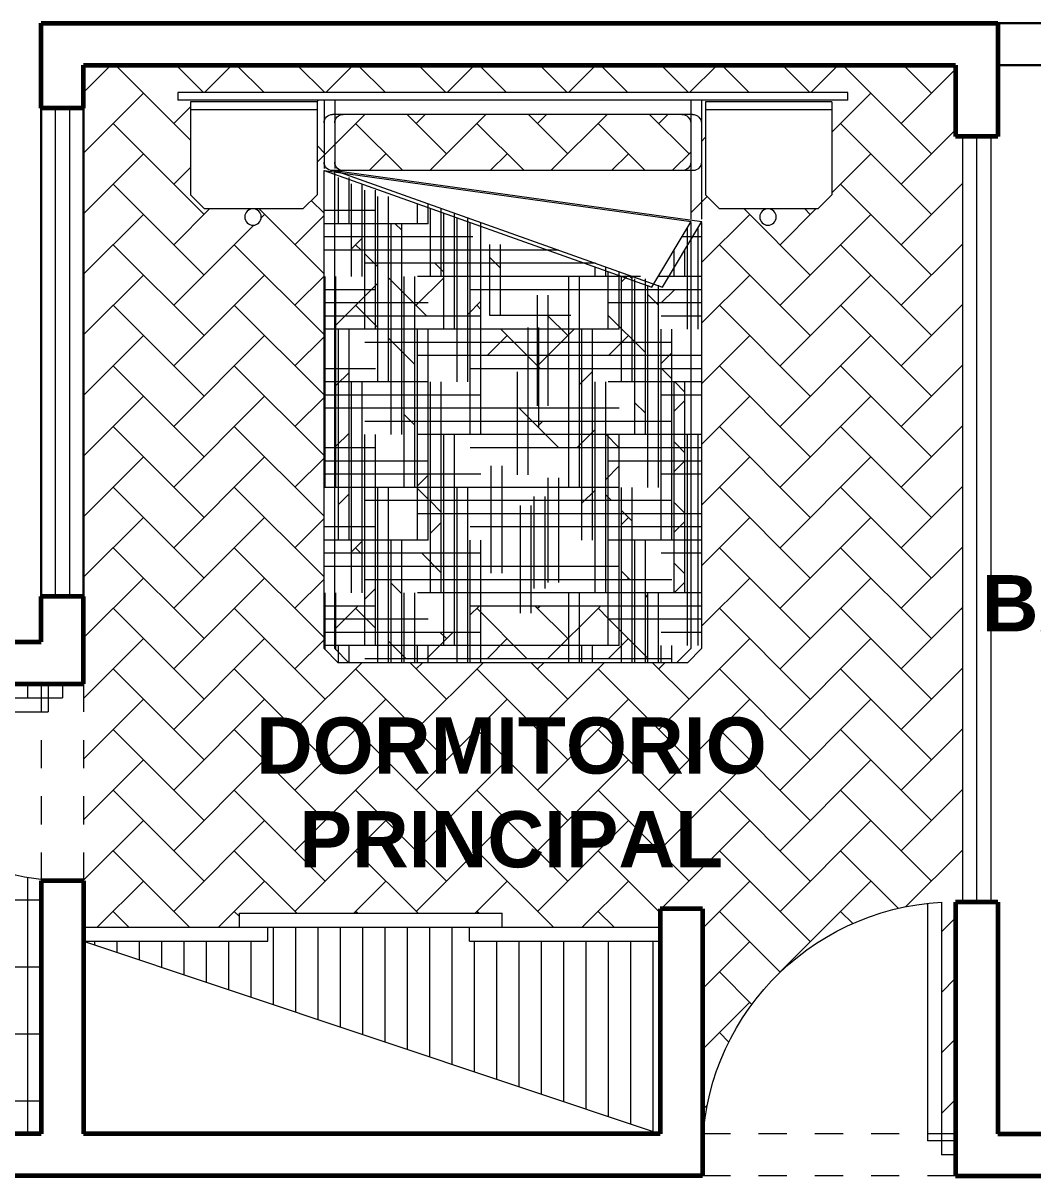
# Model space of a CAD drawing. Header units: millimetres. Extents: x 287 to 445, y 520 to 576.
# Drawn here: x 417.364 to 420.954, y 570.426 to 574.526 of the extents above; entities that cross this region are included whole.
import ezdxf

# ---------------------------------------------------------------- set-up
doc = ezdxf.new("R2010")
doc.units = ezdxf.units.MM
doc.header["$LTSCALE"] = 0.015
doc.linetypes.add('DASHED2', pattern=[9.525, 6.35, -3.175])
for name, color, linetype, lineweight in [('Muebles', 11, 'Continuous', 20), ('Muros', 41, 'Continuous', 60), ('Muros Bajos', 20, 'Continuous', 30), ('Proyecciones', 46, 'Continuous', 0), ('Puertas', 31, 'Continuous', 20), ('Texto', 133, 'Continuous', 20), ('Texturas', 38, 'Continuous', 0), ('Ventanas', 130, 'Continuous', 20)]:
    doc.layers.add(name, color=color, linetype=linetype, lineweight=lineweight)

# ---------------------------------------------------------------- blocks, each defined once
blk = doc.blocks.new('P02')
at = {"layer": 'Proyecciones', "linetype": 'DASHED2'}
for p, q in [((454.1652, 543.0906), (454.8652, 543.0906)), ((454.1652, 542.9406), (454.8652, 542.9406))]:
    blk.add_line(p, q, dxfattribs=at)
at = {"layer": 'Puertas'}
for p, q in [((454.2152, 543.7138), (454.2152, 543.0156)), ((454.2652, 543.7084), (454.2652, 543.0656)), ((454.1652, 543.0656), (454.2652, 543.0656)), ((454.1652, 543.0156), (454.2152, 543.0156))]:
    blk.add_line(p, q, dxfattribs=at)
blk.add_arc((454.1652, 543.0156), 0.7, 0, 85.904, dxfattribs=at)
blk = doc.blocks.new('p04')
at = {"layer": 'Proyecciones', "linetype": 'DASHED2'}
for p, q in [((451.0947, 543.0787), (451.9947, 543.0787)), ((451.0947, 542.9287), (451.9947, 542.9287))]:
    blk.add_line(p, q, dxfattribs=at)
at = {"layer": 'Puertas'}
for p, q in [((451.1447, 543.9023), (451.1447, 543.0037)), ((451.1947, 543.8981), (451.1947, 543.0537)), ((451.0947, 543.0537), (451.1947, 543.0537)), ((451.0947, 543.0037), (451.1447, 543.0037))]:
    blk.add_line(p, q, dxfattribs=at)
blk.add_arc((451.0947, 543.0037), 0.9, 0, 86.8153, dxfattribs=at)
blk = doc.blocks.new('cama2plazas')
at = {"layer": 'Muebles'}
for p, q in [((428.4689, 543.0125), (428.4962, 543.0125)), ((428.4689, 540.669), (428.4689, 543.0125)), ((428.4689, 540.669), (428.4689, 543.0125)), ((428.4689, 543.0125), (428.4962, 543.0125)), ((428.4962, 540.669), (428.4962, 543.0125)), ((428.4962, 540.669), (428.4962, 543.0125)), ((428.4689, 540.631), (428.4689, 542.9744)), ((428.4689, 540.631), (428.4689, 542.9744)), ((428.4962, 540.631), (428.4962, 542.9744)), ((428.4962, 540.631), (428.4962, 542.9744)), ((428.5019, 542.5181), (428.5019, 542.9681)), ((428.5019, 542.9681), (428.8319, 542.9681)), ((428.5019, 542.9681), (428.8319, 542.9681)), ((428.5019, 542.5181), (428.5019, 542.9681)), ((428.5297, 542.5181), (428.5297, 542.9681)), ((428.5297, 542.5181), (428.5297, 542.9681)), ((428.8819, 542.9181), (428.8319, 542.9681)), ((428.8819, 542.9181), (428.8319, 542.9681)), ((428.8819, 542.5681), (428.8819, 542.9181)), ((428.8819, 542.5681), (428.8819, 542.9181)), ((428.8319, 542.5181), (428.8819, 542.5681)), ((428.8319, 542.5181), (428.8819, 542.5681)), ((428.5019, 542.5181), (428.8319, 542.5181)), ((428.5019, 542.5181), (428.8319, 542.5181)), ((428.4962, 542.4931), (428.7388, 542.4931)), ((428.4962, 542.4931), (428.7388, 542.4931)), ((428.5762, 542.4931), (428.7162, 542.4931)), ((428.5762, 542.4931), (428.7162, 542.4931)), ((428.7462, 542.4931), (429.1606, 541.3278)), ((430.4462, 542.4931), (428.7462, 542.4931)), ((428.7462, 542.4931), (428.9275, 541.188)), ((428.7462, 542.4931), (428.9275, 541.188)), ((430.4462, 542.4931), (428.7462, 542.4931)), ((428.7462, 542.4931), (429.1606, 541.3278)), ((428.7477, 542.4899), (428.7477, 542.4931)), ((428.7477, 542.4899), (428.7477, 542.4931)), ((428.8884, 542.3486), (428.8884, 542.4931)), ((428.8884, 542.3486), (428.8884, 542.4931)), ((428.9352, 542.1611), (428.9352, 542.4931)), ((428.9352, 542.1611), (428.9352, 542.4931)), ((428.9821, 542.0024), (428.9821, 542.4931)), ((428.9821, 542.0024), (428.9821, 542.4931)), ((429.029, 541.6978), (429.029, 542.4931)), ((429.029, 541.6978), (429.029, 542.4931)), ((429.8727, 542.4892), (429.1227, 542.4892)), ((429.8727, 542.4892), (429.1227, 542.4892)), ((429.1696, 542.3486), (429.1696, 542.4931)), ((429.1696, 542.3486), (429.1696, 542.4931)), ((429.2165, 542.1611), (429.2165, 542.4931)), ((429.2165, 542.1611), (429.2165, 542.4931)), ((429.2634, 541.9736), (429.2634, 542.4931)), ((429.2634, 541.9736), (429.2634, 542.4931)), ((429.3102, 541.4827), (429.3102, 542.4931)), ((429.3102, 541.4827), (429.3102, 542.4931)), ((429.4509, 542.3486), (429.4509, 542.4931)), ((429.4509, 542.3486), (429.4509, 542.4931)), ((429.4977, 542.1611), (429.4977, 542.4931)), ((429.4977, 542.1611), (429.4977, 542.4931)), ((429.5446, 541.9736), (429.5446, 542.4931)), ((429.5446, 541.9736), (429.5446, 542.4931)), ((429.5915, 541.4827), (429.5915, 542.4931)), ((429.5915, 541.4827), (429.5915, 542.4931)), ((429.7321, 542.3486), (429.7321, 542.4931)), ((429.7321, 542.3486), (429.7321, 542.4931)), ((429.779, 542.1611), (429.779, 542.4931)), ((429.779, 542.1611), (429.779, 542.4931)), ((429.8259, 541.9736), (429.8259, 542.4931)), ((429.8259, 541.9736), (429.8259, 542.4931)), ((429.8727, 541.4827), (429.8727, 542.4931)), ((429.8727, 541.4827), (429.8727, 542.4931)), ((430.0134, 542.3486), (430.0134, 542.4931)), ((430.0134, 542.3486), (430.0134, 542.4931)), ((430.0602, 542.1611), (430.0602, 542.4931)), ((430.0602, 542.1611), (430.0602, 542.4931)), ((430.1071, 541.9736), (430.1071, 542.4931)), ((430.1071, 541.9736), (430.1071, 542.4931)), ((430.154, 541.4827), (430.154, 542.4931)), ((430.154, 541.4827), (430.154, 542.4931)), ((430.4501, 542.4892), (430.2477, 542.4892)), ((430.4501, 542.4892), (430.2477, 542.4892)), ((430.2946, 542.3486), (430.2946, 542.4931)), ((430.2946, 542.3486), (430.2946, 542.4931)), ((430.3415, 542.1611), (430.3415, 542.4931)), ((430.3415, 542.1611), (430.3415, 542.4931)), ((430.3884, 541.9736), (430.3884, 542.4931)), ((430.3884, 541.9736), (430.3884, 542.4931)), ((430.4352, 541.4827), (430.4352, 542.4931)), ((430.4352, 541.4827), (430.4352, 542.4931)), ((430.4962, 542.4431), (430.4462, 542.4931)), ((430.4962, 542.4431), (430.4462, 542.4931)), ((428.4962, 542.455), (428.7388, 542.455)), ((428.4962, 542.455), (428.7388, 542.455)), ((428.5462, 541.2217), (428.5462, 542.4633)), ((428.5462, 541.2217), (428.5462, 542.4633)), ((428.5762, 542.455), (428.7162, 542.455)), ((428.5762, 542.455), (428.7162, 542.455)), ((428.7462, 541.2197), (428.7462, 542.4631)), ((428.7462, 541.2197), (428.7462, 542.4631)), ((428.7462, 542.455), (429.1606, 541.2898)), ((430.4462, 542.455), (428.7462, 542.455)), ((428.7462, 542.455), (428.9275, 541.15)), ((428.7462, 542.455), (428.9275, 541.15)), ((430.4462, 542.455), (428.7462, 542.455)), ((428.7462, 542.455), (429.1606, 541.2898)), ((428.7477, 542.4519), (428.7477, 542.455)), ((428.7477, 542.4519), (428.7477, 542.455)), ((428.9352, 542.4423), (428.7706, 542.4423)), ((428.9352, 542.4423), (428.7706, 542.4423)), ((428.8884, 542.3105), (428.8884, 542.455)), ((428.8884, 542.3105), (428.8884, 542.455)), ((428.9352, 542.123), (428.9352, 542.455)), ((428.9352, 542.123), (428.9352, 542.455)), ((428.9821, 541.9644), (428.9821, 542.455)), ((428.9821, 541.9644), (428.9821, 542.455)), ((429.029, 541.6598), (429.029, 542.455)), ((429.029, 541.6598), (429.029, 542.455)), ((429.8727, 542.4512), (429.1227, 542.4512)), ((429.8727, 542.4512), (429.1227, 542.4512)), ((429.1696, 542.3105), (429.1696, 542.455)), ((429.1696, 542.3105), (429.1696, 542.455)), ((429.2165, 542.123), (429.2165, 542.455)), ((429.2165, 542.123), (429.2165, 542.455)), ((429.2634, 541.9355), (429.2634, 542.455)), ((429.2634, 541.9355), (429.2634, 542.455)), ((429.3102, 541.4446), (429.3102, 542.455)), ((429.3102, 541.4446), (429.3102, 542.455)), ((430.0602, 542.4423), (429.3102, 542.4423)), ((430.0602, 542.4423), (429.3102, 542.4423)), ((429.4509, 542.3105), (429.4509, 542.455)), ((429.4509, 542.3105), (429.4509, 542.455)), ((429.4977, 542.123), (429.4977, 542.455)), ((429.4977, 542.123), (429.4977, 542.455)), ((429.5446, 541.9355), (429.5446, 542.455)), ((429.5446, 541.9355), (429.5446, 542.455)), ((429.5915, 541.4446), (429.5915, 542.455)), ((429.5915, 541.4446), (429.5915, 542.455)), ((429.7321, 542.3105), (429.7321, 542.455)), ((429.7321, 542.3105), (429.7321, 542.455)), ((429.779, 542.123), (429.779, 542.455)), ((429.779, 542.123), (429.779, 542.455)), ((429.8259, 541.9355), (429.8259, 542.455)), ((429.8259, 541.9355), (429.8259, 542.455)), ((429.8727, 541.4446), (429.8727, 542.455)), ((429.8727, 541.4446), (429.8727, 542.455)), ((430.0134, 542.3105), (430.0134, 542.455)), ((430.0134, 542.3105), (430.0134, 542.455)), ((430.0602, 542.123), (430.0602, 542.455)), ((430.0602, 542.123), (430.0602, 542.455)), ((430.1071, 541.9355), (430.1071, 542.455)), ((430.1071, 541.9355), (430.1071, 542.455)), ((430.154, 541.4446), (430.154, 542.455)), ((430.154, 541.4446), (430.154, 542.455)), ((430.4501, 542.4512), (430.2477, 542.4512)), ((430.4501, 542.4512), (430.2477, 542.4512)), ((430.2946, 542.3105), (430.2946, 542.455)), ((430.2946, 542.3105), (430.2946, 542.455)), ((430.3415, 542.123), (430.3415, 542.455)), ((430.3415, 542.123), (430.3415, 542.455)), ((430.3884, 541.9355), (430.3884, 542.455)), ((430.3884, 541.9355), (430.3884, 542.455)), ((430.4352, 541.4446), (430.4352, 542.455)), ((430.4352, 541.4446), (430.4352, 542.455)), ((430.4962, 542.4423), (430.4352, 542.4423)), ((430.4962, 542.4423), (430.4352, 542.4423)), ((430.4962, 542.405), (430.4462, 542.455)), ((430.4962, 542.405), (430.4462, 542.455)), ((430.4962, 541.2397), (430.4962, 542.4431)), ((430.4962, 541.2397), (430.4962, 542.4431)), ((428.5462, 541.1837), (428.5462, 542.4252)), ((428.5462, 541.1837), (428.5462, 542.4252)), ((428.7462, 541.1817), (428.7462, 542.425)), ((428.7462, 541.1817), (428.7462, 542.425)), ((428.9352, 542.4043), (428.7706, 542.4043)), ((428.9352, 542.4043), (428.7706, 542.4043)), ((429.1227, 542.3954), (428.7932, 542.3954)), ((429.1227, 542.3954), (428.7932, 542.3954)), ((430.0602, 542.4043), (429.3102, 542.4043)), ((430.0602, 542.4043), (429.3102, 542.4043)), ((430.2477, 542.3954), (429.4977, 542.3954)), ((430.2477, 542.3954), (429.4977, 542.3954)), ((430.4962, 542.4043), (430.4352, 542.4043)), ((430.4962, 542.4043), (430.4352, 542.4043)), ((430.4962, 541.2017), (430.4962, 542.405)), ((430.4962, 541.2017), (430.4962, 542.405)), ((429.1227, 542.3574), (428.7932, 542.3574)), ((429.1227, 542.3574), (428.7932, 542.3574)), ((429.3102, 542.3486), (428.8157, 542.3486)), ((429.3102, 542.3486), (428.8157, 542.3486)), ((429.0759, 541.566), (429.0759, 542.3486)), ((429.0759, 541.566), (429.0759, 542.3486)), ((429.3571, 541.2952), (429.3571, 542.3486)), ((429.3571, 541.2952), (429.3571, 542.3486)), ((430.2477, 542.3574), (429.4977, 542.3574)), ((430.2477, 542.3574), (429.4977, 542.3574)), ((429.6384, 541.2952), (429.6384, 542.3486)), ((429.6384, 541.2952), (429.6384, 542.3486)), ((430.4352, 542.3486), (429.6852, 542.3486)), ((430.4352, 542.3486), (429.6852, 542.3486)), ((429.9196, 541.2952), (429.9196, 542.3486)), ((429.9196, 541.2952), (429.9196, 542.3486)), ((430.2009, 541.2952), (430.2009, 542.3486)), ((430.2009, 541.2952), (430.2009, 542.3486)), ((430.4821, 541.2952), (430.4821, 542.3486)), ((430.4821, 541.2952), (430.4821, 542.3486)), ((429.3102, 542.3105), (428.8157, 542.3105)), ((429.3102, 542.3105), (428.8157, 542.3105)), ((429.0759, 541.528), (429.0759, 542.3105)), ((429.0759, 541.528), (429.0759, 542.3105)), ((429.3571, 541.2571), (429.3571, 542.3105)), ((429.3571, 541.2571), (429.3571, 542.3105)), ((429.6384, 541.2571), (429.6384, 542.3105)), ((429.6384, 541.2571), (429.6384, 542.3105)), ((430.4352, 542.3105), (429.6852, 542.3105)), ((430.4352, 542.3105), (429.6852, 542.3105)), ((429.9196, 541.2571), (429.9196, 542.3105)), ((429.9196, 541.2571), (429.9196, 542.3105)), ((430.2009, 541.2571), (430.2009, 542.3105)), ((430.2009, 541.2571), (430.2009, 542.3105)), ((430.4821, 541.2571), (430.4821, 542.3105)), ((430.4821, 541.2571), (430.4821, 542.3105)), ((429.4977, 542.3017), (428.8382, 542.3017)), ((429.4977, 542.3017), (428.8382, 542.3017)), ((430.4962, 542.3017), (429.8727, 542.3017)), ((430.4962, 542.3017), (429.8727, 542.3017)), ((429.4977, 542.2637), (428.8382, 542.2637)), ((429.4977, 542.2637), (428.8382, 542.2637)), ((429.6852, 542.2548), (428.9352, 542.2548)), ((429.6852, 542.2548), (428.9352, 542.2548)), ((430.4962, 542.2637), (429.8727, 542.2637)), ((430.4962, 542.2637), (429.8727, 542.2637)), ((430.4962, 542.2548), (430.0602, 542.2548)), ((430.4962, 542.2548), (430.0602, 542.2548)), ((429.6852, 542.2168), (428.9352, 542.2168)), ((429.6852, 542.2168), (428.9352, 542.2168)), ((429.8727, 542.2079), (429.1227, 542.2079)), ((429.8727, 542.2079), (429.1227, 542.2079)), ((430.4962, 542.2168), (430.0602, 542.2168)), ((430.4962, 542.2168), (430.0602, 542.2168)), ((430.4962, 542.2079), (430.2477, 542.2079)), ((430.4962, 542.2079), (430.2477, 542.2079)), ((428.9352, 542.1611), (428.8643, 542.1611)), ((428.9352, 542.1611), (428.8643, 542.1611)), ((429.8727, 542.1699), (429.1227, 542.1699)), ((429.8727, 542.1699), (429.1227, 542.1699)), ((429.1227, 541.4065), (429.1227, 542.1611)), ((429.1227, 541.4065), (429.1227, 542.1611)), ((430.0602, 542.1611), (429.3102, 542.1611)), ((430.0602, 542.1611), (429.3102, 542.1611)), ((429.404, 541.1897), (429.404, 542.1611)), ((429.404, 541.1897), (429.404, 542.1611)), ((429.6852, 541.1897), (429.6852, 542.1611)), ((429.6852, 541.1897), (429.6852, 542.1611)), ((429.9665, 541.1897), (429.9665, 542.1611)), ((429.9665, 541.1897), (429.9665, 542.1611)), ((430.4962, 542.1699), (430.2477, 542.1699)), ((430.4962, 542.1699), (430.2477, 542.1699)), ((430.2477, 541.1897), (430.2477, 542.1611)), ((430.2477, 541.1897), (430.2477, 542.1611)), ((430.4962, 542.1611), (430.4352, 542.1611)), ((430.4962, 542.1611), (430.4352, 542.1611)), ((428.9352, 542.123), (428.8643, 542.123)), ((428.9352, 542.123), (428.8643, 542.123)), ((429.1227, 542.1142), (428.881, 542.1142)), ((429.1227, 542.1142), (428.881, 542.1142)), ((429.1227, 541.3684), (429.1227, 542.123)), ((429.1227, 541.3684), (429.1227, 542.123)), ((430.0602, 542.123), (429.3102, 542.123)), ((430.0602, 542.123), (429.3102, 542.123)), ((429.404, 541.1517), (429.404, 542.123)), ((429.404, 541.1517), (429.404, 542.123)), ((430.2477, 542.1142), (429.4977, 542.1142)), ((430.2477, 542.1142), (429.4977, 542.1142)), ((429.6852, 541.1517), (429.6852, 542.123)), ((429.6852, 541.1517), (429.6852, 542.123)), ((429.9665, 541.1517), (429.9665, 542.123)), ((429.9665, 541.1517), (429.9665, 542.123)), ((430.2477, 541.1517), (430.2477, 542.123)), ((430.2477, 541.1517), (430.2477, 542.123)), ((430.4962, 542.123), (430.4352, 542.123)), ((430.4962, 542.123), (430.4352, 542.123)), ((429.1227, 542.0762), (428.881, 542.0762)), ((429.1227, 542.0762), (428.881, 542.0762)), ((429.3102, 542.0673), (428.8976, 542.0673)), ((429.3102, 542.0673), (428.8976, 542.0673)), ((430.2477, 542.0762), (429.4977, 542.0762)), ((430.2477, 542.0762), (429.4977, 542.0762)), ((430.4352, 542.0673), (429.6852, 542.0673)), ((430.4352, 542.0673), (429.6852, 542.0673)), ((429.3102, 542.0293), (428.8976, 542.0293)), ((429.3102, 542.0293), (428.8976, 542.0293)), ((429.4977, 542.0204), (428.9143, 542.0204)), ((429.4977, 542.0204), (428.9143, 542.0204)), ((430.4352, 542.0293), (429.6852, 542.0293)), ((430.4352, 542.0293), (429.6852, 542.0293)), ((430.4962, 542.0204), (429.8727, 542.0204)), ((430.4962, 542.0204), (429.8727, 542.0204)), ((429.4977, 541.9824), (428.9143, 541.9824)), ((429.4977, 541.9824), (428.9143, 541.9824)), ((430.4962, 541.9824), (429.8727, 541.9824)), ((430.4962, 541.9824), (429.8727, 541.9824)), ((429.6852, 541.9736), (428.931, 541.9736)), ((429.6852, 541.9736), (428.931, 541.9736)), ((429.1696, 541.1897), (429.1696, 541.9736)), ((429.1696, 541.1897), (429.1696, 541.9736)), ((429.4509, 541.1897), (429.4509, 541.9736)), ((429.4509, 541.1897), (429.4509, 541.9736)), ((429.7321, 541.1897), (429.7321, 541.9736)), ((429.7321, 541.1897), (429.7321, 541.9736)), ((430.0134, 541.1897), (430.0134, 541.9736)), ((430.0134, 541.1897), (430.0134, 541.9736)), ((430.4962, 541.9736), (430.0602, 541.9736)), ((430.4962, 541.9736), (430.0602, 541.9736)), ((430.2946, 541.1897), (430.2946, 541.9736)), ((430.2946, 541.1897), (430.2946, 541.9736)), ((429.6852, 541.9355), (428.931, 541.9355)), ((429.6852, 541.9355), (428.931, 541.9355)), ((429.0088, 541.9051), (429.2601, 541.9051)), ((429.0088, 541.9051), (429.2601, 541.9051)), ((429.1696, 541.1517), (429.1696, 541.9355)), ((429.1696, 541.1517), (429.1696, 541.9355)), ((429.2601, 541.9051), (429.2601, 541.654)), ((429.2601, 541.9051), (429.2601, 541.654)), ((429.4509, 541.1517), (429.4509, 541.9355)), ((429.4509, 541.1517), (429.4509, 541.9355)), ((429.7321, 541.1517), (429.7321, 541.9355)), ((429.7321, 541.1517), (429.7321, 541.9355)), ((429.7955, 541.8997), (430.1779, 541.8997)), ((429.7955, 541.8997), (430.1779, 541.8997)), ((430.0134, 541.1517), (430.0134, 541.9355)), ((430.0134, 541.1517), (430.0134, 541.9355)), ((430.4962, 541.9355), (430.0602, 541.9355)), ((430.4962, 541.9355), (430.0602, 541.9355)), ((430.2946, 541.1517), (430.2946, 541.9355)), ((430.2946, 541.1517), (430.2946, 541.9355)), ((429.0088, 541.8671), (429.2601, 541.8671)), ((429.0088, 541.8671), (429.2601, 541.8671)), ((429.2601, 541.8671), (429.2601, 541.6159)), ((429.2601, 541.8671), (429.2601, 541.6159)), ((429.7955, 541.8616), (430.1779, 541.8616)), ((429.7955, 541.8616), (430.1779, 541.8616)), ((429.4623, 541.8068), (429.8283, 541.8068)), ((429.4623, 541.8068), (429.8283, 541.8068)), ((429.9376, 541.7959), (430.32, 541.7959)), ((429.9376, 541.7959), (430.32, 541.7959)), ((429.1891, 541.7359), (429.5825, 541.7359)), ((429.1891, 541.7359), (429.5825, 541.7359)), ((429.3038, 541.7686), (429.6589, 541.7686)), ((429.3038, 541.7686), (429.6589, 541.7686)), ((429.4623, 541.7688), (429.8283, 541.7688)), ((429.4623, 541.7688), (429.8283, 541.7688)), ((429.9048, 541.7468), (430.2326, 541.7468)), ((429.9048, 541.7468), (430.2326, 541.7468)), ((429.9376, 541.7579), (430.32, 541.7579)), ((429.9376, 541.7579), (430.32, 541.7579)), ((429.1891, 541.6978), (429.5825, 541.6978)), ((429.1891, 541.6978), (429.5825, 541.6978)), ((429.3038, 541.7306), (429.6589, 541.7306)), ((429.3038, 541.7306), (429.6589, 541.7306)), ((429.8392, 541.6976), (430.2107, 541.6976)), ((429.8392, 541.6976), (430.2107, 541.6976)), ((429.9048, 541.7088), (430.2326, 541.7088)), ((429.9048, 541.7088), (430.2326, 541.7088)), ((429.8392, 541.6596), (430.2107, 541.6596)), ((429.8392, 541.6596), (430.2107, 541.6596)), ((429.8727, 541.6233), (429.1227, 541.6233)), ((429.8727, 541.6233), (429.1227, 541.6233)), ((430.4962, 541.6233), (430.2477, 541.6233)), ((430.4962, 541.6233), (430.2477, 541.6233)), ((429.8727, 541.5853), (429.1227, 541.5853)), ((429.8727, 541.5853), (429.1227, 541.5853)), ((430.0602, 541.5764), (429.3102, 541.5764)), ((430.0602, 541.5764), (429.3102, 541.5764)), ((430.4962, 541.5853), (430.2477, 541.5853)), ((430.4962, 541.5853), (430.2477, 541.5853)), ((430.4962, 541.5764), (430.4352, 541.5764)), ((430.4962, 541.5764), (430.4352, 541.5764)), ((429.1227, 541.5295), (429.0888, 541.5295)), ((429.1227, 541.5295), (429.0888, 541.5295)), ((430.0602, 541.5384), (429.3102, 541.5384)), ((430.0602, 541.5384), (429.3102, 541.5384)), ((430.2477, 541.5295), (429.4977, 541.5295)), ((430.2477, 541.5295), (429.4977, 541.5295)), ((430.4962, 541.5384), (430.4352, 541.5384)), ((430.4962, 541.5384), (430.4352, 541.5384)), ((429.1227, 541.4915), (429.0888, 541.4915)), ((429.1227, 541.4915), (429.0888, 541.4915)), ((430.2477, 541.4915), (429.4977, 541.4915)), ((430.2477, 541.4915), (429.4977, 541.4915)), ((429.3102, 541.4827), (429.1055, 541.4827)), ((429.3102, 541.4827), (429.1055, 541.4827)), ((429.2165, 541.1897), (429.2165, 541.4827)), ((429.2165, 541.1897), (429.2165, 541.4827)), ((429.4977, 541.1897), (429.4977, 541.4827)), ((429.4977, 541.1897), (429.4977, 541.4827)), ((430.4352, 541.4827), (429.6852, 541.4827)), ((430.4352, 541.4827), (429.6852, 541.4827)), ((429.779, 541.1897), (429.779, 541.4827)), ((429.779, 541.1897), (429.779, 541.4827)), ((430.0602, 541.1897), (430.0602, 541.4827)), ((430.0602, 541.1897), (430.0602, 541.4827)), ((430.3415, 541.1897), (430.3415, 541.4827)), ((430.3415, 541.1897), (430.3415, 541.4827)), ((429.3102, 541.4446), (429.1055, 541.4446)), ((429.3102, 541.4446), (429.1055, 541.4446)), ((429.4977, 541.4358), (429.1222, 541.4358)), ((429.4977, 541.4358), (429.1222, 541.4358)), ((429.2165, 541.1517), (429.2165, 541.4446)), ((429.2165, 541.1517), (429.2165, 541.4446)), ((429.4977, 541.1517), (429.4977, 541.4446)), ((429.4977, 541.1517), (429.4977, 541.4446)), ((430.4352, 541.4446), (429.6852, 541.4446)), ((430.4352, 541.4446), (429.6852, 541.4446)), ((429.779, 541.1517), (429.779, 541.4446)), ((429.779, 541.1517), (429.779, 541.4446)), ((430.4962, 541.4358), (429.8727, 541.4358)), ((430.4962, 541.4358), (429.8727, 541.4358)), ((430.0602, 541.1517), (430.0602, 541.4446)), ((430.0602, 541.1517), (430.0602, 541.4446)), ((430.3415, 541.1517), (430.3415, 541.4446)), ((430.3415, 541.1517), (430.3415, 541.4446)), ((429.4977, 541.3978), (429.1222, 541.3978)), ((429.4977, 541.3978), (429.1222, 541.3978)), ((429.6852, 541.3889), (429.1312, 541.3889)), ((429.6852, 541.3889), (429.1312, 541.3889)), ((430.4962, 541.3978), (429.8727, 541.3978)), ((430.4962, 541.3978), (429.8727, 541.3978)), ((430.4962, 541.3889), (430.0602, 541.3889)), ((430.4962, 541.3889), (430.0602, 541.3889)), ((429.1606, 541.3278), (428.9275, 541.188)), ((429.1606, 541.3278), (428.9275, 541.188)), ((429.6852, 541.3509), (429.1312, 541.3509)), ((429.6852, 541.3509), (429.1312, 541.3509)), ((429.8727, 541.342), (429.1537, 541.342)), ((429.8727, 541.342), (429.1537, 541.342)), ((430.4962, 541.3509), (430.0602, 541.3509)), ((430.4962, 541.3509), (430.0602, 541.3509)), ((430.4962, 541.342), (430.2477, 541.342)), ((430.4962, 541.342), (430.2477, 541.342)), ((429.1606, 541.2898), (428.9275, 541.15)), ((429.1606, 541.2898), (428.9275, 541.15)), ((429.1227, 541.1897), (429.1227, 541.3051)), ((429.1227, 541.1897), (429.1227, 541.3051)), ((429.8727, 541.304), (429.1537, 541.304)), ((429.8727, 541.304), (429.1537, 541.304)), ((429.2634, 541.1897), (429.2634, 541.2952)), ((429.2634, 541.1897), (429.2634, 541.2952)), ((430.0602, 541.2952), (429.3102, 541.2952)), ((430.0602, 541.2952), (429.3102, 541.2952)), ((429.5446, 541.1897), (429.5446, 541.2952)), ((429.5446, 541.1897), (429.5446, 541.2952)), ((429.8259, 541.1897), (429.8259, 541.2952)), ((429.8259, 541.1897), (429.8259, 541.2952)), ((430.1071, 541.1897), (430.1071, 541.2952)), ((430.1071, 541.1897), (430.1071, 541.2952)), ((430.4962, 541.304), (430.2477, 541.304)), ((430.4962, 541.304), (430.2477, 541.304)), ((430.3884, 541.1897), (430.3884, 541.2952)), ((430.3884, 541.1897), (430.3884, 541.2952)), ((430.4962, 541.2952), (430.4352, 541.2952)), ((430.4962, 541.2952), (430.4352, 541.2952)), ((429.1227, 541.2483), (429.028, 541.2483)), ((429.1227, 541.2483), (429.028, 541.2483)), ((429.1227, 541.1517), (429.1227, 541.2671)), ((429.1227, 541.1517), (429.1227, 541.2671)), ((429.2634, 541.1517), (429.2634, 541.2571)), ((429.2634, 541.1517), (429.2634, 541.2571)), ((430.0602, 541.2571), (429.3102, 541.2571)), ((430.0602, 541.2571), (429.3102, 541.2571)), ((430.2477, 541.2483), (429.4977, 541.2483)), ((430.2477, 541.2483), (429.4977, 541.2483)), ((429.5446, 541.1517), (429.5446, 541.2571)), ((429.5446, 541.1517), (429.5446, 541.2571)), ((429.8259, 541.1517), (429.8259, 541.2571)), ((429.8259, 541.1517), (429.8259, 541.2571)), ((430.1071, 541.1517), (430.1071, 541.2571)), ((430.1071, 541.1517), (430.1071, 541.2571)), ((430.3884, 541.1517), (430.3884, 541.2571)), ((430.3884, 541.1517), (430.3884, 541.2571)), ((430.4962, 541.2571), (430.4352, 541.2571)), ((430.4962, 541.2571), (430.4352, 541.2571)), ((429.3102, 541.2014), (428.9498, 541.2014)), ((429.3102, 541.2014), (428.9498, 541.2014)), ((428.9821, 541.1897), (428.9821, 541.2208)), ((428.9821, 541.1897), (428.9821, 541.2208)), ((429.1227, 541.2103), (429.028, 541.2103)), ((429.1227, 541.2103), (429.028, 541.2103)), ((430.2477, 541.2103), (429.4977, 541.2103)), ((430.2477, 541.2103), (429.4977, 541.2103)), ((430.4352, 541.2014), (429.6852, 541.2014)), ((430.4352, 541.2014), (429.6852, 541.2014)), ((430.4462, 541.1897), (430.4962, 541.2397)), ((430.4462, 541.1897), (430.4962, 541.2397)), ((430.4462, 541.1517), (430.4962, 541.2017)), ((430.4462, 541.1517), (430.4962, 541.2017)), ((428.4962, 541.1897), (428.9194, 541.1897)), ((428.4962, 541.1897), (428.9194, 541.1897)), ((428.5782, 541.1897), (428.7162, 541.1897)), ((428.5782, 541.1897), (428.7162, 541.1897)), ((428.9302, 541.1897), (430.4462, 541.1897)), ((428.9302, 541.1897), (430.4462, 541.1897)), ((428.9352, 541.1897), (428.9352, 541.1927)), ((428.9352, 541.1897), (428.9352, 541.1927)), ((429.3102, 541.1634), (428.9498, 541.1634)), ((429.3102, 541.1634), (428.9498, 541.1634)), ((428.9821, 541.1517), (428.9821, 541.1828)), ((428.9821, 541.1517), (428.9821, 541.1828)), ((430.4352, 541.1634), (429.6852, 541.1634)), ((430.4352, 541.1634), (429.6852, 541.1634)), ((428.4962, 541.1517), (428.9194, 541.1517)), ((428.4962, 541.1517), (428.9194, 541.1517)), ((428.5019, 541.1377), (428.8319, 541.1377)), ((428.5019, 540.6877), (428.5019, 541.1377)), ((428.5019, 540.6877), (428.5019, 541.1377)), ((428.5019, 541.1377), (428.8319, 541.1377)), ((428.5297, 540.6877), (428.5297, 541.1377)), ((428.5297, 540.6877), (428.5297, 541.1377)), ((428.5782, 541.1517), (428.7162, 541.1517)), ((428.5782, 541.1517), (428.7162, 541.1517)), ((428.8819, 541.0877), (428.8319, 541.1377)), ((428.8819, 541.0877), (428.8319, 541.1377)), ((428.9302, 541.1517), (430.4462, 541.1517)), ((428.9302, 541.1517), (430.4462, 541.1517)), ((428.9352, 541.1517), (428.9352, 541.1547)), ((428.9352, 541.1517), (428.9352, 541.1547)), ((428.8819, 540.7377), (428.8819, 541.0877)), ((428.8819, 540.7377), (428.8819, 541.0877)), ((428.8319, 540.6877), (428.8819, 540.7377)), ((428.8319, 540.6877), (428.8819, 540.7377)), ((428.5019, 540.6877), (428.8319, 540.6877)), ((428.5019, 540.6877), (428.8319, 540.6877)), ((428.4962, 540.631), (428.4689, 540.631)), ((428.4962, 540.631), (428.4689, 540.631))]:
    blk.add_line(p, q, dxfattribs=at)
for centre in [(428.911, 542.7455), (428.911, 542.7455), (428.911, 540.9151), (428.911, 540.9151)]:
    blk.add_circle(centre, 0.0292, dxfattribs=at)
for centre, radius, start, end in [((428.5762, 542.4631), 0.03, 90.1127, 179.6286), ((428.5762, 542.4631), 0.03, 90.1127, 179.6286), ((428.7162, 542.4631), 0.03, 0, 90), ((428.7162, 542.4631), 0.03, 0, 90), ((428.5762, 542.425), 0.03, 90.1127, 179.6286), ((428.5762, 542.425), 0.03, 90.1127, 179.6286), ((428.7162, 542.425), 0.03, 0, 90), ((428.7162, 542.425), 0.03, 0, 90), ((428.5782, 541.2217), 0.032, 179.9999, 269.9999), ((428.5782, 541.2217), 0.032, 179.9999, 269.9999), ((428.7162, 541.2197), 0.03, 270, 0), ((428.7162, 541.2197), 0.03, 270, 0), ((428.5782, 541.1837), 0.032, 179.9999, 269.9999), ((428.5782, 541.1837), 0.032, 179.9999, 269.9999), ((428.7162, 541.1817), 0.03, 270, 0), ((428.7162, 541.1817), 0.03, 270, 0)]:
    blk.add_arc(centre, radius, start, end, dxfattribs=at)

msp = doc.modelspace()

# ---------------------------------------------------------------- hatches: boundary and pattern name
at = {"layer": 'Muebles'}
h = msp.add_hatch(dxfattribs=at)
h.set_pattern_fill('LINE', color=256, scale=0.025, angle=90, style=0)
h.set_pattern_definition([(90, (822.66971, 37.29303), (0.079375, 5e-18), [])])
h.paths.add_polyline_path([(417.5785, 571.2604), (418.234, 571.2604), (418.234, 571.3104), (418.9513, 571.3104), (418.9513, 571.2604), (419.6285, 571.2604), (419.6285, 570.576)])
at = {"layer": 'Texturas'}
h = msp.add_hatch(dxfattribs=at)
h.set_pattern_fill('AR-HBONE', color=256, scale=0.0015, style=0)
h.set_pattern_definition([(45, (-4.9632, 37.29303), (2e-17, 0.215526147), [0.4572, -0.1524]), (135, (-4.85544, 37.40079), (2e-17, 0.215526147), [0.4572, -0.1524])])
h.paths.add_polyline_path([(420.7035, 574.1229), (420.6785, 574.1229), (420.6785, 574.376), (417.5785, 574.376), (417.5785, 574.2239), (417.5785, 572.4861), (417.5785, 572.176), (417.5785, 571.476), (417.5785, 571.3104), (418.133, 571.3104), (418.133, 571.3604), (419.0669, 571.3604), (419.0669, 571.3104), (419.6285, 571.3104), (419.6285, 571.376), (419.7785, 571.376), (419.7785, 570.576), (419.7817, 570.576, -0.374059), (420.6285, 571.3996), (420.6285, 570.576), (420.6785, 570.576), (420.6785, 571.3996), (420.7035, 571.3996)])
h.paths.add_polyline_path([(418.4337, 574.0011), (418.4337, 574.2511), (418.4087, 574.2511), (418.4087, 573.9154), (418.3587, 573.8654), (418.1837, 573.8654, -0.390777), (418.2105, 573.8363, -1), (418.1521, 573.8363, -0.390777), (418.179, 573.8654), (418.0087, 573.8654), (417.9587, 573.9154), (417.9587, 574.2511), (417.9523, 574.2511), (417.9143, 574.2511), (417.9143, 574.2785), (420.2577, 574.2785), (420.2958, 574.2785), (420.2958, 574.2511), (420.239, 574.2511), (420.239, 573.9154), (420.189, 573.8654), (420.014, 573.8654, -0.390777), (420.0409, 573.8363, -1), (419.9825, 573.8363, -0.390777), (420.0093, 573.8654), (419.839, 573.8654), (419.789, 573.9154), (419.789, 574.2511), (419.7751, 574.2511), (419.7751, 574.0311, -0.414214), (419.7451, 574.0011), (419.7371, 574.0011), (419.7371, 573.8254), (419.7768, 573.8199), (419.7751, 573.8171), (419.7751, 572.3011), (419.7251, 572.2511), (418.5217, 572.2511), (418.4837, 572.2511), (418.4337, 572.3011)], flags=16)
h.paths.add_polyline_path([(419.7371, 574.1691, 0.414213), (419.7051, 574.2011), (418.5017, 574.2011, 0.414214), (418.4717, 574.1711), (418.4717, 574.0311, 0.414214), (418.5017, 574.0011), (419.7071, 574.0011, 0.414214), (419.7371, 574.0311)], flags=0)
h.paths.add_polyline_path([(418.4717, 574.0011), (418.4717, 574.2011), (418.4637, 574.2011, 0.414214), (418.4337, 574.1711), (418.4337, 574.0311, 0.476605), (418.4699, 574.0018)], flags=16)
h.paths.add_polyline_path([(418.4376, 573.5777), (418.4717, 573.5777), (418.4717, 573.9876), (418.4337, 574.0011), (418.4717, 573.9958), (418.4717, 574.0011), (418.4961, 573.9925), (419.7388, 573.8199), (419.7371, 573.8171), (419.7371, 573.7652), (419.7634, 573.7652), (419.7634, 573.484), (419.7371, 573.484), (419.7371, 573.0621), (419.7634, 573.0621), (419.7634, 572.359), (419.7253, 572.359), (419.7253, 572.4059), (419.6227, 572.4059), (419.6227, 572.2652), (418.6251, 572.2652), (418.6251, 572.3121), (418.5225, 572.3121), (418.5225, 572.2504), (418.4717, 572.3011), (418.4717, 572.3121), (418.4376, 572.3121), (418.4376, 572.4527), (418.4717, 572.4527), (418.4717, 572.8746), (418.4376, 572.8746)], flags=16)
h.paths.add_polyline_path([(418.4376, 573.5777), (418.4717, 573.5777), (418.4717, 573.9876), (418.4337, 574.0011), (419.7388, 573.8199), (419.7371, 573.8171), (419.7371, 573.7652), (419.7634, 573.7652), (419.7634, 573.484), (419.7371, 573.484), (419.7371, 573.0621), (419.7634, 573.0621), (419.7634, 572.359), (419.7253, 572.359), (419.7253, 572.4059), (419.6227, 572.4059), (419.6227, 572.2652), (418.6251, 572.2652), (418.6251, 572.3121), (418.5225, 572.3121), (418.5225, 572.2504), (418.4717, 572.3011), (418.4717, 572.3121), (418.4376, 572.3121), (418.4376, 572.4527), (418.4717, 572.4527), (418.4717, 572.8746), (418.4376, 572.8746)], flags=0)
h.paths.add_polyline_path([(418.4845, 572.8746), (418.4756, 572.8746), (418.4756, 573.5777), (418.5782, 573.5777), (418.5782, 573.7184), (418.5313, 573.7184), (418.5313, 573.8121), (418.4845, 573.8121), (418.4845, 573.859), (418.6162, 573.859), (418.6162, 573.8121), (418.71, 573.8121), (418.71, 573.7652), (418.9532, 573.7652), (418.9532, 573.7184), (419.0597, 573.7184), (419.0597, 573.6246), (419.529, 573.6246), (419.529, 573.5777), (419.7253, 573.5777), (419.7253, 573.5309), (419.6227, 573.5309), (419.6227, 573.3902), (419.6696, 573.3902), (419.6696, 573.2496), (419.7165, 573.2496), (419.7165, 572.4996), (419.5847, 572.4996), (419.5847, 572.2652), (418.6631, 572.2652), (418.6631, 572.359), (418.4756, 572.359), (418.4756, 572.4527), (418.5782, 572.4527), (418.5782, 572.5934), (418.5313, 572.5934), (418.5313, 572.6871), (418.4845, 572.6871)], flags=0)
h.paths.add_polyline_path([(418.5225, 573.4371), (418.6251, 573.4371), (418.6251, 573.7184), (418.5694, 573.7184), (418.5694, 573.8121), (418.5225, 573.8121), (418.5225, 573.859), (418.5694, 573.859), (418.5694, 573.8121), (418.672, 573.8121), (418.672, 573.7652), (418.9063, 573.7652), (418.9063, 573.7184), (419.0216, 573.7184), (419.0216, 573.6246), (419.491, 573.6246), (419.491, 573.5777), (419.5847, 573.5777), (419.5847, 573.3902), (419.6316, 573.3902), (419.6316, 573.2496), (419.6785, 573.2496), (419.6785, 572.4996), (419.5759, 572.4996), (419.5759, 572.4059), (419.4441, 572.4059), (419.4441, 572.4527), (418.9912, 572.4527), (418.9532, 572.4527), (418.9532, 572.359), (418.6162, 572.359), (418.6162, 572.5934), (418.5694, 572.5934), (418.5694, 572.6871), (418.5225, 572.6871)], flags=0)
h.paths.add_polyline_path([(418.7188, 572.9215), (418.7188, 573.2496), (418.6631, 573.2496), (418.6631, 573.6715), (418.9912, 573.6715), (418.9912, 573.4371), (419.1909, 573.4371), (419.1909, 573.4872), (419.3035, 573.4872), (419.3035, 573.4371), (419.4441, 573.4371), (419.4441, 573.5309), (419.5759, 573.5309), (419.5759, 573.0621), (419.4821, 573.0621), (419.4821, 572.8277), (419.529, 572.8277), (419.529, 572.6871), (419.5378, 572.6871), (419.5378, 572.5465), (418.71, 572.5465), (418.71, 572.4059), (418.672, 572.4059), (418.672, 572.6402), (418.8126, 572.6402), (418.8126, 572.7809), (418.8037, 572.7809), (418.7657, 572.7809), (418.7657, 572.9215)], flags=0)
h.paths.add_polyline_path([(418.7569, 572.9215), (418.7569, 573.484), (418.8595, 573.484), (418.8595, 573.6715), (418.9444, 573.6715), (418.9444, 573.3434), (419.5378, 573.3434), (419.5378, 573.109), (419.4352, 573.109), (419.4352, 572.8277), (419.491, 572.8277), (419.491, 572.5465), (418.8506, 572.5465), (418.8506, 572.8277), (418.8037, 572.8277), (418.8037, 572.9215)], flags=0)
h.paths.add_polyline_path([(419.1579, 573.1559), (419.1579, 573.2851), (419.1581, 573.2851), (419.1581, 573.3434), (419.3884, 573.3434), (419.3884, 573.1559), (419.3972, 573.1559), (419.3972, 572.734), (419.3503, 572.734), (419.3503, 573.0152), (419.1199, 573.0152), (419.1199, 573.1559)], flags=0)
h.paths.add_polyline_path([(419.1962, 573.2965), (419.3415, 573.2965), (419.3415, 573.109), (419.1962, 573.109)], flags=0)
h.paths.add_polyline_path([(418.1822, 572.0817), (420.0168, 572.0817), (420.0168, 571.5215), (418.1822, 571.5215)], flags=24)
h = msp.add_hatch(dxfattribs=at)
h.set_pattern_fill('NET,_O', color=256, scale=0.075)
h.set_pattern_definition([(180, (822.66971, 37.29303), (0, 0.238125), []), (90, (822.66971, 37.29303), (0.238125, 1e-17), [])])
h.paths.add_polyline_path([(416.0285, 572.176), (417.4285, 572.176), (417.4285, 572.126), (416.8053, 572.126, 0.362752), (417.4285, 571.48), (417.4285, 571.476), (417.4285, 570.576), (416.0285, 570.576)])
h.paths.add_polyline_path([(416.3824, 571.3064, 0.501323), (416.2773, 570.9063), (416.3197, 570.779), (416.1818, 570.779), (416.1818, 570.6093), (416.6273, 570.6093), (416.6273, 570.779), (416.5742, 570.779), (416.5742, 570.7896), (416.6167, 570.7896), (416.6167, 570.8108), (416.553, 570.8108), (416.553, 570.779), (416.4894, 570.779), (416.5318, 570.9063, 0.501317), (416.4267, 571.3064, 0.132891)], flags=16)
h.paths.add_polyline_path([(416.3697, 571.278, 0.48008), (416.3197, 570.9063), (416.4894, 570.9063, 0.48008), (416.4394, 571.278, 0.215004)], flags=0)
h.paths.add_polyline_path([(416.2242, 570.7578, 0.5), (416.203, 570.7366), (416.203, 570.6518, 0.5), (416.2242, 570.6305), (416.5848, 570.6305, 0.5), (416.6061, 570.6518), (416.6061, 570.7366, 0.5), (416.5848, 570.7578)], flags=0)
h.paths.add_polyline_path([(416.9524, 570.8971), (416.9271, 570.8764), (416.9084, 570.8528), (416.8968, 570.8271), (416.8934, 570.8004), (416.9189, 570.6125), (417.2732, 570.6125), (417.2992, 570.8004), (417.2953, 570.8271), (417.2837, 570.8528), (417.2649, 570.8764), (417.2397, 570.8971), (417.2089, 570.9141), (417.1738, 570.9268), (417.1357, 570.9346), (417.096, 570.9372), (417.0564, 570.9346), (417.0183, 570.9268), (416.9832, 570.9141)], flags=16)
h.paths.add_polyline_path([(416.9644, 570.885), (416.9412, 570.8669), (416.924, 570.8462), (416.9134, 570.8238), (416.9103, 570.8004), (416.9134, 570.7771), (416.924, 570.7546), (416.9412, 570.7339), (416.9644, 570.7158), (416.9926, 570.7009), (417.0248, 570.6898), (417.0597, 570.683), (417.096, 570.6807), (417.1324, 570.683), (417.1673, 570.6898), (417.1995, 570.7009), (417.2277, 570.7158), (417.2509, 570.7339), (417.2681, 570.7546), (417.2787, 570.7771), (417.2822, 570.8004), (417.2787, 570.8238), (417.2681, 570.8462), (417.2509, 570.8669), (417.2277, 570.885), (417.1995, 570.8999), (417.1673, 570.911), (417.1324, 570.9178), (417.096, 570.9201), (417.0597, 570.9178), (417.0248, 570.911), (416.9926, 570.8999)], flags=0)
h.paths.add_polyline_path([(417.0757, 570.7151, 1), (417.1163, 570.7151, 1)], flags=0)
h.paths.add_polyline_path([(417.1354, 571.6186), (416.1832, 571.6186), (416.1832, 571.3617), (417.1354, 571.3617)], flags=25)

# ---------------------------------------------------------------- linework, layer by layer
at = {"layer": 'Muebles'}
for p, q in [((418.133, 571.3104), (418.133, 571.3604)), ((418.133, 571.3604), (419.0669, 571.3604)), ((419.0669, 571.3104), (419.0669, 571.3604)), ((417.5785, 571.3104), (419.6285, 571.3104)), ((418.234, 571.2604), (418.234, 571.3104)), ((418.9513, 571.2604), (418.9513, 571.3104)), ((417.5785, 571.2604), (419.6285, 570.576)), ((417.5785, 571.2604), (418.234, 571.2604)), ((418.9513, 571.2604), (419.6285, 571.2604))]:
    msp.add_line(p, q, dxfattribs=at)
at = {"layer": 'Muros'}
for p, q in [((417.4285, 574.2239), (417.4285, 574.526)), ((417.4285, 574.526), (417.5785, 574.526)), ((417.5785, 574.526), (420.8285, 574.526)), ((420.8285, 574.526), (420.8285, 574.1229)), ((417.5785, 574.2239), (417.5785, 574.376)), ((417.5785, 574.376), (420.6785, 574.376)), ((420.6785, 574.376), (420.6785, 574.1229)), ((417.5785, 574.2239), (417.4285, 574.2239)), ((420.8285, 574.1229), (420.6785, 574.1229)), ((417.5785, 572.4861), (417.4285, 572.4861)), ((417.4285, 572.326), (417.4285, 572.4861)), ((417.5785, 572.176), (417.5785, 572.4861)), ((415.0285, 572.326), (417.4285, 572.326)), ((415.0285, 572.176), (417.5785, 572.176)), ((417.5785, 571.476), (417.4285, 571.476)), ((417.4285, 571.476), (417.4285, 570.576)), ((417.5785, 571.476), (417.5785, 570.576)), ((420.6785, 571.3996), (420.6785, 570.426)), ((420.8285, 571.3996), (420.6785, 571.3996)), ((420.8285, 571.3996), (420.8285, 570.576)), ((419.6285, 571.376), (419.6285, 570.576)), ((419.7785, 571.376), (419.6285, 571.376)), ((419.7785, 571.376), (419.7785, 570.426)), ((417.4285, 570.576), (415.0285, 570.576)), ((419.6285, 570.576), (417.5785, 570.576)), ((420.8285, 570.576), (426.5803, 570.576)), ((419.7785, 570.426), (415.0285, 570.426)), ((420.6785, 570.426), (423.5348, 570.426))]:
    msp.add_line(p, q, dxfattribs=at)
at = {"layer": 'Muros Bajos'}
for p, q in [((422.1285, 574.526), (420.8285, 574.526)), ((421.9785, 574.376), (420.8285, 574.376)), ((417.4285, 574.2239), (417.4285, 572.4861)), ((417.5785, 572.4861), (417.5785, 574.2239))]:
    msp.add_line(p, q, dxfattribs=at)
at = {"layer": 'Ventanas'}
for p, q in [((417.4785, 574.2239), (417.4785, 572.4861)), ((417.5285, 574.2239), (417.5285, 572.4861)), ((420.7035, 574.1229), (420.7035, 571.3996)), ((420.7535, 574.1229), (420.7535, 571.3996)), ((420.8035, 574.1229), (420.8035, 571.3996))]:
    msp.add_line(p, q, dxfattribs=at)

# ---------------------------------------------------------------- block references
at = {"layer": 'Muebles', "xscale": -1, "rotation": 90}
msp.add_blockref('cama2plazas', (960.9268, 1002.7474), dxfattribs=at)
at = {"layer": 'Puertas', "xscale": -1, "rotation": 90}
msp.add_blockref('P02', (960.5191, 1026.3412), dxfattribs=at)
at = {"layer": 'Puertas', "xscale": -1}
msp.add_blockref('p04', (871.7732, 27.4973), dxfattribs=at)

# ---------------------------------------------------------------- texts
at = {"layer": 'Texto', "char_height": 0.1, "width": 1.072698, "attachment_point": 2}
for s, insert in [('{\\fArial|b1|i0|c0|p34;\\H2x;BALCON}', (421.3691, 572.5626)), ('{\\fArial|b1|i0|c0|p34;\\H2x;DORMITORIO PRINCIPAL}', (419.0995, 572.0567))]:
    msp.add_mtext(s, dxfattribs=dict(at, insert=insert))

doc.saveas('drawing.dxf')
